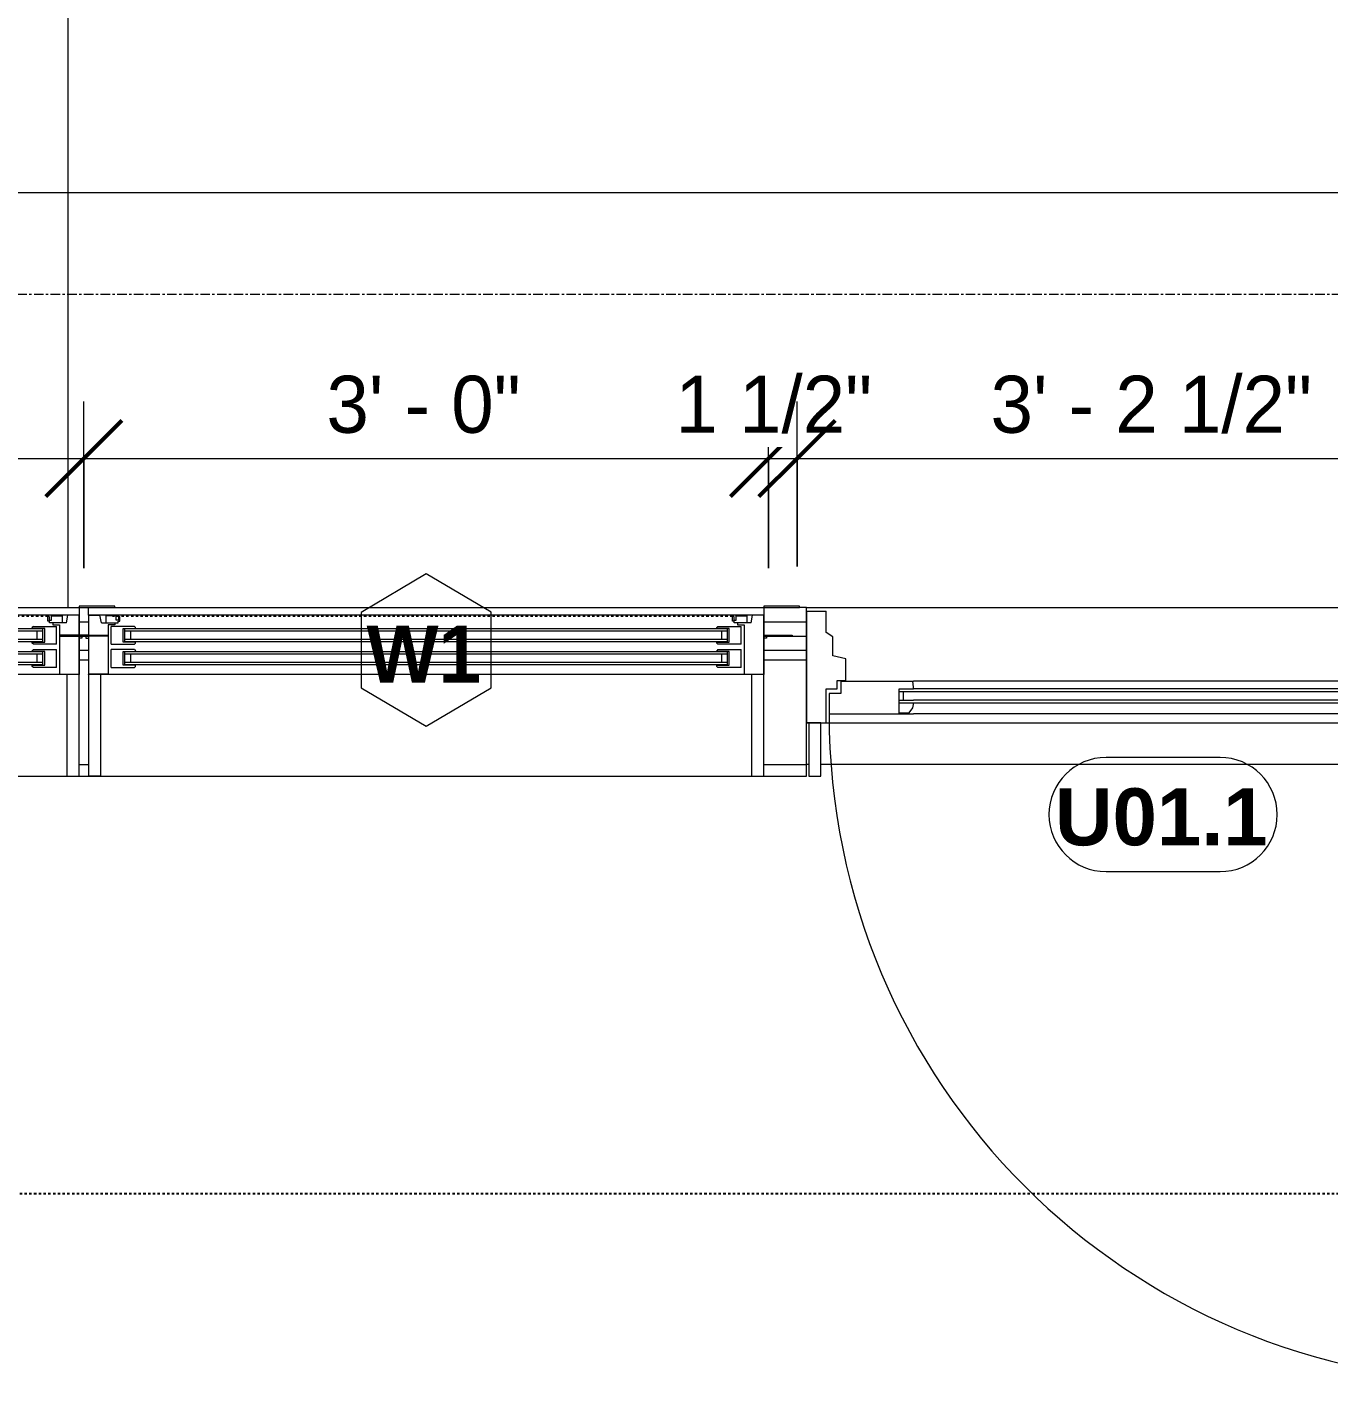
# Model space of a CAD drawing. Header units: inches. Extents: x -4058 to -1781, y 9814 to 12264.
# Drawn here: x -3139.3 to -3070.8, y 10782 to 10853.3 of the extents above; entities that cross this region are included whole.
import ezdxf

# ---------------------------------------------------------------- set-up
doc = ezdxf.new("R2010")
doc.units = ezdxf.units.IN
doc.header["$MEASUREMENT"] = 0
for name, pattern in [('Aligning Line 1_8_', [0.25, 0.125, -0.125]), ('Dash', [0.25, 0.125, -0.125]), ('Dash_2_', [0.25, 0.125, -0.125]), ('Grid Line 1_2_', [0.875, 0.5, -0.125, 0.125, -0.125])]:
    doc.linetypes.add(name, pattern=pattern)
for name, color, linetype, lineweight in [('0-1', 7, 'Continuous', 5), ('0-2', 7, 'Continuous', 9), ('A-ANNO-DIMS', 211, 'Continuous', 9), ('A-ANNO-DIMS-32', 211, 'Continuous', 9), ('A-DETL-GENF-HDLN-1', 7, 'Dash', 9), ('A-DETL-GENF-HDLN-2', 1, 'Continuous', 18), ('A-DOOR-1', 7, 'Continuous', 9), ('A-DOOR-FRAM-1', 7, 'Continuous', 9), ('A-DOOR-GLAZ-1', 7, 'Continuous', 9), ('A-DOOR-IDEN', 31, 'Continuous', 9), ('A-FLOR-1', 7, 'Continuous', 9), ('A-FLOR-2', 192, 'Continuous', 9), ('A-GLAZ', 151, 'Continuous', 18), ('A-GLAZ-1', 7, 'Continuous', 9), ('A-GLAZ-IDEN', 152, 'Continuous', 9), ('A-WALL-1', 7, 'Continuous', 9), ('G-ANNO-SYMB', 111, 'Aligning Line 1_8_', 9), ('S-GRID-1', 1, 'Grid Line 1_2_', 9)]:
    doc.layers.add(name, color=color, linetype=linetype, lineweight=lineweight)
doc.layers.add('0-3', color=250, linetype='Dash_2_')
doc.styles.add('Arial_B', font='arialbd.ttf', dxfattribs={"height": 3})
doc.styles.add('Century Gothic', font='ufonts.com_century-gothic.ttf', dxfattribs={"height": 3})
doc.styles.add('Century Gothic_B_1', font='GOTHICB.TTF', dxfattribs={"height": 3})
doc.dimstyles.new('THE_DIMENSION_STRING_2', dxfattribs={"dimscale": 12, "dimtxt": 3.132505, "dimasz": 0.333333, "dimexe": 0.25, "dimexo": 0.166667, "dimgap": 0.041667, "dimtad": 1, "dimdec": 4, "dimrnd": 0.0625, "dimzin": 3, "dimdsep": 46, "dimlunit": 4, "dimtxsty": 'Century Gothic', "dimblk1": 'OBLIQUE', "dimblk2": 'OBLIQUE', "dimsah": 1, "dimcen": 0.09, "dimdle": 0.25, "dimazin": 0, "dimtfac": 1, "dimtdec": 4, "dimtix": 1, "dimtmove": 0, "dimatfit": 3, "dimfxl": 1, "dimtvp": 1, "dimtfill": 1, "dimfrac": 2, "dimtolj": 1, "dimtzin": 0, "dimarcsym": 2})
doc.dimstyles.new('THE_DIMENSION_STRING_5', dxfattribs={"dimscale": 12, "dimtxt": 3.132505, "dimasz": 0.333333, "dimexe": 0.25, "dimexo": 0.166667, "dimgap": 0.041667, "dimtad": 1, "dimdec": 4, "dimrnd": 0.0625, "dimzin": 3, "dimdsep": 46, "dimlunit": 4, "dimtxsty": 'Century Gothic', "dimblk1": 'OBLIQUE', "dimblk2": 'OBLIQUE', "dimsah": 1, "dimcen": 0.09, "dimdle": 0.25, "dimazin": 0, "dimtfac": 1, "dimtdec": 4, "dimtix": 1, "dimtmove": 0, "dimatfit": 3, "dimfxl": 1, "dimtvp": 1, "dimtfill": 1, "dimfrac": 2, "dimtolj": 1, "dimtzin": 0, "dimarcsym": 2})

# ---------------------------------------------------------------- blocks, each defined once
blk = doc.blocks.new('Bayer Built Door - VISTAGRANDE FLUSH - 37-1_2__ x 81-3_4__ - 1ST FLOOR-3294966-UNIT PLANS - 1ST FLOOR')
at = {"layer": 'A-DOOR-1'}
for p, q in [((-16.946, 0.562), (-16.946, -0.083)), ((-16.946, 0.562), (-13.125, 0.562)), ((-13.875, 0.156), (-13.125, 0.156)), ((-13.875, -1.156), (-13.875, 0.156)), ((-13.125, 0.25), (-13.155, 0.562)), ((13.125, 0.562), (-13.125, 0.562)), ((-13.125, 0.156), (-13.125, 0.25)), ((16.946, 0.562), (13.125, 0.562)), ((13.125, 0.25), (13.155, 0.562)), ((13.125, 0.156), (13.125, 0.25)), ((13.875, 0.156), (13.125, 0.156)), ((13.875, -1.156), (13.875, 0.156)), ((16.946, 0.562), (16.946, -0.083)), ((-16.946, -0.083), (-17.562, -0.094)), ((-17.562, -0.094), (-17.562, -1.156)), ((-13.125, -0.594), (-13.875, -0.594)), ((-13.156, -0.842), (-13.125, -0.656)), ((-13.125, -0.656), (-13.125, -0.594)), ((13.125, -0.594), (13.875, -0.594)), ((13.125, -0.656), (13.125, -0.594)), ((13.156, -0.842), (13.125, -0.656)), ((16.946, -0.083), (17.562, -0.094)), ((17.562, -0.094), (17.562, -1.156)), ((-17.562, -1.156), (-13.125, -1.156)), ((-13.875, -1.094), (-13.361, -1.094)), ((-13.875, -1.156), (-13.875, -1.094)), ((-13.361, -1.094), (-13.156, -0.842)), ((13.125, -1.156), (-13.125, -1.156)), ((17.562, -1.156), (13.125, -1.156)), ((13.361, -1.094), (13.156, -0.842)), ((13.875, -1.094), (13.361, -1.094)), ((13.875, -1.156), (13.875, -1.094)), ((17.562, -1.156), (17.562, -36.281))]:
    blk.add_line(p, q, dxfattribs=at)
blk.add_arc((17.562, -1.156), 35.125, 180, 270, dxfattribs=at)
at = {"layer": 'A-DOOR-FRAM-1'}
for p, q in [((-18.75, 4.25), (-18.75, -1.625)), ((-18.75, 4.25), (-17.719, 4.25)), ((-17.719, 3.128), (-17.719, 4.25)), ((17.719, 3.128), (17.719, 4.25)), ((18.75, 4.25), (17.719, 4.25)), ((18.75, 4.25), (18.75, -1.625)), ((-20.375, 2.937), (-18.75, 2.937)), ((-17.375, 2.888), (-17.719, 3.128)), ((-17.375, 1.887), (-17.375, 2.888)), ((17.375, 2.888), (17.719, 3.128)), ((17.375, 1.887), (17.375, 2.888)), ((20.375, 2.937), (18.75, 2.937)), ((-16.688, 1.731), (-17.375, 1.887)), ((-16.688, 0.594), (-16.688, 1.731)), ((16.688, 1.731), (17.375, 1.887)), ((16.688, 0.594), (16.688, 1.731)), ((-17.719, 0.157), (-17.14, 0.157)), ((-17.719, -1.625), (-17.719, 0.157)), ((-17.14, 0.157), (-17.14, 0.594)), ((-17.14, 0.594), (-16.688, 0.594)), ((17.14, 0.594), (16.688, 0.594)), ((17.14, 0.157), (17.14, 0.594)), ((17.719, 0.157), (17.14, 0.157)), ((17.719, -1.625), (17.719, 0.157)), ((-18.375, -1.625), (-18.75, -1.625)), ((-18.75, -1.625), (-17.719, -1.625)), ((-18.75, -1.625), (-18.625, -1.625)), ((-18, -1.625), (-18.625, -1.625)), ((-18.625, -1.625), (-18.625, -4.438)), ((-18, -4.438), (-18, -1.625)), ((-18, -1.625), (18, -1.625)), ((18.75, -1.625), (17.719, -1.625)), ((18.625, -1.625), (18, -1.625)), ((18, -1.625), (18, -4.438)), ((18.625, -4.438), (18.625, -1.625)), ((18.625, -1.625), (18.75, -1.625)), ((-18.625, -4.438), (-18, -4.438)), ((18, -4.438), (18.625, -4.438))]:
    blk.add_line(p, q, dxfattribs=at)
at = {"layer": 'A-DOOR-GLAZ-1'}
for p, q in [((13.125, 0.156), (-13.125, 0.156)), ((-13.125, 0), (-13.875, 0)), ((-13.875, -0.438), (-13.125, -0.438)), ((-13.665, 0), (-13.665, -0.438)), ((13.125, 0), (-13.125, 0)), ((13.125, -0.438), (-13.125, -0.438)), ((13.125, -0.594), (-13.125, -0.594)), ((13.125, 0), (13.875, 0)), ((13.875, -0.438), (13.125, -0.438)), ((13.665, 0), (13.665, -0.438))]:
    blk.add_line(p, q, dxfattribs=at)
blk = doc.blocks.new('Window-Double_Hung-Marvin-Essential - ESDH3066 - 1st Floor-3357217-UNIT PLANS - 1ST FLOOR')
at = {"layer": 'A-DETL-GENF-HDLN-1'}
blk.add_line((16.104, 3.967), (-16.504, 3.967), dxfattribs=at)
at = {"layer": 'A-DETL-GENF-HDLN-2'}
for p, q in [((-17.75, 4.031), (-17.162, 4.031)), ((-17.75, 4.031), (-17.75, 0.937)), ((-17.083, 3.623), (-17.162, 4.031)), ((-17.083, 3.623), (-16.194, 3.623)), ((-16.855, 3.998), (-16.855, 3.623)), ((-16.298, 3.998), (-16.855, 3.998)), ((-16.375, 3.623), (-16.375, 3.523)), ((-16.298, 3.765), (-16.298, 3.998)), ((-16.176, 3.765), (-16.298, 3.765)), ((-16.194, 3.716), (-16.104, 3.716)), ((-16.194, 3.623), (-16.194, 3.716)), ((-16.176, 3.967), (-16.104, 3.967)), ((-16.176, 3.967), (-16.176, 3.765)), ((-16.104, 3.716), (-16.104, 3.967)), ((16.176, 3.967), (16.104, 3.967)), ((16.104, 3.716), (16.104, 3.967)), ((16.194, 3.716), (16.104, 3.716)), ((16.176, 3.967), (16.176, 3.765)), ((16.176, 3.765), (16.298, 3.765)), ((16.194, 3.623), (16.194, 3.716)), ((17.083, 3.623), (16.194, 3.623)), ((16.298, 3.765), (16.298, 3.998)), ((16.298, 3.998), (16.855, 3.998)), ((16.375, 3.623), (16.375, 3.523)), ((16.855, 3.998), (16.855, 3.623)), ((17.083, 3.623), (17.162, 4.031)), ((17.75, 4.031), (17.162, 4.031)), ((17.75, 4.031), (17.75, 0.937)), ((-19.25, 2.983), (-19.25, 2.937)), ((-17.75, 2.983), (-19.25, 2.983)), ((-19.25, 2.937), (-17.9, 2.937)), ((-17.9, 2.937), (-17.9, 2.828)), ((-16.375, 3.523), (-16.719, 3.523)), ((-16.719, 3.523), (-16.719, 0.937)), ((-15.342, 3.437), (-16.563, 3.437)), ((-16.563, 2.5), (-16.563, 3.437)), ((-15.937, 2.617), (-15.937, 3.336)), ((-15.937, 3.336), (-15.281, 3.336)), ((-15.843, 2.633), (-15.843, 3.322)), ((-15.54, 2.76), (-15.54, 3.197)), ((-15.342, 3.437), (-15.281, 3.377)), ((-15.281, 3.336), (-15.281, 3.377)), ((15.342, 3.437), (15.281, 3.377)), ((15.281, 3.336), (15.281, 3.377)), ((15.937, 3.336), (15.281, 3.336)), ((15.342, 3.437), (16.562, 3.437)), ((15.54, 2.76), (15.54, 3.197)), ((15.843, 2.633), (15.843, 3.322)), ((15.937, 2.617), (15.937, 3.336)), ((16.375, 3.523), (16.719, 3.523)), ((16.562, 2.5), (16.562, 3.437)), ((16.719, 3.523), (16.719, 0.937)), ((17.75, 2.983), (19.25, 2.983)), ((17.9, 2.937), (17.9, 2.828)), ((19.25, 2.937), (17.9, 2.937)), ((19.25, 2.983), (19.25, 2.937)), ((-17.9, 2.828), (-17.75, 2.828)), ((-16.563, 2.5), (-15.342, 2.5)), ((-15.342, 2.219), (-16.563, 2.219)), ((-16.563, 1.281), (-16.563, 2.219)), ((-15.281, 2.617), (-15.937, 2.617)), ((-15.342, 2.5), (-15.281, 2.561)), ((-15.342, 2.219), (-15.281, 2.158)), ((-15.281, 2.561), (-15.281, 2.617)), ((-15.281, 2.117), (-15.281, 2.158)), ((15.281, 2.561), (15.281, 2.617)), ((15.281, 2.617), (15.937, 2.617)), ((15.342, 2.5), (15.281, 2.561)), ((15.342, 2.219), (15.281, 2.158)), ((15.281, 2.117), (15.281, 2.158)), ((16.562, 2.5), (15.342, 2.5)), ((15.342, 2.219), (16.562, 2.219)), ((16.562, 1.281), (16.562, 2.219)), ((17.9, 2.828), (17.75, 2.828)), ((-15.937, 1.399), (-15.937, 2.117)), ((-15.937, 2.117), (-15.281, 2.117)), ((-15.843, 1.415), (-15.843, 2.103)), ((-15.54, 1.541), (-15.54, 1.978)), ((15.937, 2.117), (15.281, 2.117)), ((15.54, 1.541), (15.54, 1.978)), ((15.843, 1.415), (15.843, 2.103)), ((15.937, 1.399), (15.937, 2.117)), ((-16.719, 0.937), (-17.75, 0.937)), ((-17.125, 0.906), (-17.125, -4.438)), ((-16.563, 1.281), (-15.342, 1.281)), ((-15.281, 1.399), (-15.937, 1.399)), ((-15.342, 1.281), (-15.281, 1.342)), ((-15.281, 1.342), (-15.281, 1.399)), ((15.281, 1.342), (15.281, 1.399)), ((15.281, 1.399), (15.937, 1.399)), ((15.342, 1.281), (15.281, 1.342)), ((16.562, 1.281), (15.342, 1.281)), ((16.719, 0.937), (17.75, 0.937)), ((17.125, -4.438), (17.125, 0.906)), ((-17.125, -4.438), (-17.75, -4.438)), ((17.125, -4.438), (17.75, -4.438))]:
    blk.add_line(p, q, dxfattribs=at)
at = {"layer": 'A-GLAZ'}
for p, q in [((15.843, 3.322), (-15.843, 3.322)), ((15.843, 3.197), (-15.843, 3.197)), ((15.843, 2.76), (-15.843, 2.76)), ((15.843, 2.633), (-15.843, 2.633)), ((15.843, 2.103), (-15.843, 2.103)), ((15.843, 1.978), (-15.843, 1.978)), ((15.843, 1.541), (-15.843, 1.541)), ((15.843, 1.415), (-15.843, 1.415))]:
    blk.add_line(p, q, dxfattribs=at)
at = {"layer": 'A-GLAZ-1'}
for p, q in [((19.625, 4.5), (17.75, 4.5)), ((17.75, 4.5), (17.75, 4.437)), ((17.75, 4.437), (19.625, 4.437)), ((19.625, 4.437), (19.625, 4.5)), ((17.75, 4.031), (-17.75, 4.031)), ((-17.75, 4.031), (-17.75, 0.937)), ((17.75, 0.937), (17.75, 4.031)), ((-17.75, 0.937), (17.75, 0.937)), ((-17.75, 0.906), (-17.75, -4.438)), ((17.75, -4.438), (17.75, 0.906)), ((-17.75, -4.438), (17.75, -4.438))]:
    blk.add_line(p, q, dxfattribs=at)
blk = doc.blocks.new('CTR - 1st Phase - Shell_rvt-1-UNIT PLANS - 1ST FLOOR')
at = {"layer": 'A-FLOR-1'}
for p, q in [((-3137.124, 10857.389), (-3137.124, 10822.739)), ((-3098.274, 10822.739), (-3060.774, 10822.739))]:
    blk.add_line(p, q, dxfattribs=at)
at = {"layer": 'A-WALL-1'}
for p, q in [((-3172.024, 10822.739), (-3136.524, 10822.739)), ((-3136.524, 10822.739), (-3136.524, 10822.333)), ((-3136.024, 10822.333), (-3136.024, 10822.739)), ((-3134.649, 10822.739), (-3100.524, 10822.739)), ((-3100.524, 10822.739), (-3100.524, 10822.333)), ((-3098.274, 10822.739), (-3098.649, 10822.739)), ((-3098.274, 10813.864), (-3098.274, 10822.739)), ((-3136.524, 10821.989), (-3136.024, 10821.989)), ((-3100.524, 10821.989), (-3098.274, 10821.989)), ((-3136.524, 10821.239), (-3136.024, 10821.239)), ((-3100.524, 10821.239), (-3098.274, 10821.239)), ((-3136.524, 10820.489), (-3136.024, 10820.489)), ((-3100.524, 10820.489), (-3098.274, 10820.489)), ((-3136.524, 10819.989), (-3136.024, 10819.989)), ((-3100.524, 10819.989), (-3098.274, 10819.989)), ((-3136.524, 10819.239), (-3136.524, 10819.208)), ((-3136.024, 10819.208), (-3136.024, 10819.239)), ((-3100.524, 10819.239), (-3100.524, 10819.208)), ((-3136.524, 10814.489), (-3136.024, 10814.489)), ((-3100.524, 10814.489), (-3098.274, 10814.489)), ((-3136.524, 10813.864), (-3136.024, 10813.864)), ((-3100.524, 10813.864), (-3098.274, 10813.864))]:
    blk.add_line(p, q, dxfattribs=at)
at = {"layer": '0-2'}
for name, p in [('Window-Double_Hung-Marvin-Essential - ESDH3066 - 1st Floor-3357217-UNIT PLANS - 1ST FLOOR', (-3154.274, 10818.302)), ('Window-Double_Hung-Marvin-Essential - ESDH3066 - 1st Floor-3357217-UNIT PLANS - 1ST FLOOR', (-3118.274, 10818.302)), ('Bayer Built Door - VISTAGRANDE FLUSH - 37-1_2__ x 81-3_4__ - 1ST FLOOR-3294966-UNIT PLANS - 1ST FLOOR', (-3079.524, 10818.302))]:
    blk.add_blockref(name, p, dxfattribs=at)
blk = doc.blocks.new('DIMBLOCK588-UNIT PLANS - 1ST FLOOR')
at = {"layer": 'A-ANNO-DIMS-32'}
for p, q in [((-3172.274, 10824.802), (-3172.274, 10833.577)), ((-3136.274, 10824.802), (-3136.274, 10833.577)), ((-3172.274, 10830.577), (-3136.274, 10830.577)), ((-3172.274, 10830.577), (-3172.274, 10824.802)), ((-3136.274, 10830.577), (-3136.274, 10824.802))]:
    blk.add_line(p, q, dxfattribs=at)
at = {"layer": 'A-ANNO-DIMS-32', "lineweight": 50}
for p, q in [((-3172.274, 10830.577), (-3170.274, 10832.577)), ((-3136.274, 10830.577), (-3134.274, 10832.577)), ((-3172.274, 10830.577), (-3174.274, 10828.577)), ((-3136.274, 10830.577), (-3138.274, 10828.577))]:
    blk.add_line(p, q, dxfattribs=at)
at = {"layer": 'A-ANNO-DIMS-32', "color": 0, "insert": (-3159.519, 10834.923), "char_height": 3, "width": 12.58969, "attachment_point": 1, "line_spacing_factor": 0.984502, "style": 'Century Gothic', "bg_fill": 3, "box_fill_scale": 1.25, "bg_fill_color": 256, "bg_fill_true_color": 13158600, "bg_fill_transparency": 0}
blk.add_mtext('3\' - 0"', dxfattribs=at)
blk = doc.blocks.new('_Oblique')
at = {"color": 0, "linetype": 'ByBlock', "lineweight": -2}
blk.add_line((-0.5, -0.5), (0.5, 0.5), dxfattribs=at)
blk = doc.blocks.new('DIMBLOCK589-UNIT PLANS - 1ST FLOOR')
at = {"layer": 'A-ANNO-DIMS-32'}
for p, q in [((-3136.274, 10824.802), (-3136.274, 10833.577)), ((-3100.274, 10824.802), (-3100.274, 10833.577)), ((-3136.274, 10830.577), (-3100.274, 10830.577)), ((-3136.274, 10830.577), (-3136.274, 10824.802)), ((-3100.274, 10830.577), (-3100.274, 10824.802))]:
    blk.add_line(p, q, dxfattribs=at)
at = {"layer": 'A-ANNO-DIMS-32', "lineweight": 50}
for p, q in [((-3136.274, 10830.577), (-3134.274, 10832.577)), ((-3100.274, 10830.577), (-3098.274, 10832.577)), ((-3136.274, 10830.577), (-3138.274, 10828.577)), ((-3100.274, 10830.577), (-3102.274, 10828.577))]:
    blk.add_line(p, q, dxfattribs=at)
at = {"layer": 'A-ANNO-DIMS-32', "color": 0, "insert": (-3123.519, 10834.923), "char_height": 3, "width": 12.58969, "attachment_point": 1, "line_spacing_factor": 0.984502, "style": 'Century Gothic', "bg_fill": 3, "box_fill_scale": 1.25, "bg_fill_color": 256, "bg_fill_true_color": 13158600, "bg_fill_transparency": 0}
blk.add_mtext('3\' - 0"', dxfattribs=at)
blk = doc.blocks.new('DIMBLOCK590-UNIT PLANS - 1ST FLOOR')
at = {"layer": 'A-ANNO-DIMS-32'}
for p, q in [((-3100.274, 10824.802), (-3100.274, 10833.577)), ((-3098.774, 10824.896), (-3098.774, 10833.577)), ((-3100.274, 10830.577), (-3098.774, 10830.577)), ((-3100.274, 10830.577), (-3100.274, 10824.802)), ((-3098.774, 10830.577), (-3098.774, 10824.896))]:
    blk.add_line(p, q, dxfattribs=at)
at = {"layer": 'A-ANNO-DIMS-32', "lineweight": 50}
for p, q in [((-3100.274, 10830.577), (-3098.274, 10832.577)), ((-3098.774, 10830.577), (-3096.774, 10832.577)), ((-3100.274, 10830.577), (-3102.274, 10828.577)), ((-3098.774, 10830.577), (-3100.774, 10828.577))]:
    blk.add_line(p, q, dxfattribs=at)
at = {"layer": 'A-ANNO-DIMS-32', "color": 0, "insert": (-3105.167, 10834.923), "char_height": 3, "width": 13.54435, "attachment_point": 1, "line_spacing_factor": 0.984502, "style": 'Century Gothic', "bg_fill": 3, "box_fill_scale": 1.25, "bg_fill_color": 256, "bg_fill_true_color": 13158600, "bg_fill_transparency": 0}
blk.add_mtext('1 1/2"', dxfattribs=at)
blk = doc.blocks.new('DIMBLOCK591-UNIT PLANS - 1ST FLOOR')
at = {"layer": 'A-ANNO-DIMS-32'}
for p, q in [((-3098.774, 10824.896), (-3098.774, 10833.577)), ((-3060.274, 10824.896), (-3060.274, 10833.577)), ((-3098.774, 10830.577), (-3060.274, 10830.577)), ((-3098.774, 10830.577), (-3098.774, 10824.896)), ((-3060.274, 10830.577), (-3060.274, 10824.896))]:
    blk.add_line(p, q, dxfattribs=at)
at = {"layer": 'A-ANNO-DIMS-32', "lineweight": 50}
for p, q in [((-3098.774, 10830.577), (-3096.774, 10832.577)), ((-3060.274, 10830.577), (-3058.274, 10832.577)), ((-3098.774, 10830.577), (-3100.774, 10828.577)), ((-3060.274, 10830.577), (-3062.274, 10828.577))]:
    blk.add_line(p, q, dxfattribs=at)
at = {"layer": 'A-ANNO-DIMS-32', "color": 0, "insert": (-3088.598, 10834.923), "char_height": 3, "width": 21.77837, "attachment_point": 1, "line_spacing_factor": 0.984502, "style": 'Century Gothic', "bg_fill": 3, "box_fill_scale": 1.25, "bg_fill_color": 256, "bg_fill_true_color": 13158600, "bg_fill_transparency": 0}
blk.add_mtext('3\' - 2 1/2"', dxfattribs=at)
blk = doc.blocks.new('DIMBLOCK1167-UNIT PLANS - 1ST FLOOR')
at = {"layer": 'A-ANNO-DIMS-32'}
for p, q in [((-3201.011, 10816.489), (-3201.011, 10847.557)), ((-2918.511, 10815.489), (-2918.511, 10847.557)), ((-3201.011, 10844.557), (-2918.511, 10844.557)), ((-3201.011, 10844.557), (-3201.011, 10816.489)), ((-2918.511, 10844.557), (-2918.511, 10815.489))]:
    blk.add_line(p, q, dxfattribs=at)
at = {"layer": 'A-ANNO-DIMS-32', "lineweight": 50}
for p, q in [((-3201.011, 10844.557), (-3199.011, 10846.557)), ((-2918.511, 10844.557), (-2916.511, 10846.557)), ((-3201.011, 10844.557), (-3203.011, 10842.557)), ((-2918.511, 10844.557), (-2920.511, 10842.557))]:
    blk.add_line(p, q, dxfattribs=at)
at = {"layer": 'A-ANNO-DIMS-32', "color": 0, "insert": (-3070.004, 10848.902), "char_height": 3, "width": 24.5827, "attachment_point": 1, "line_spacing_factor": 0.984502, "style": 'Century Gothic', "bg_fill": 3, "box_fill_scale": 1.25, "bg_fill_color": 256, "bg_fill_true_color": 13158600, "bg_fill_transparency": 0}
blk.add_mtext('23\' - 6 1/2"', dxfattribs=at)
blk = doc.blocks.new('Door Tag - Type Mark-2601225-UNIT PLANS - 1ST FLOOR')
at = {"layer": 'A-DOOR-IDEN'}
for p, q in [((0.09375, 0.09375), (-0.09375, 0.09375)), ((-0.09375, -0.09375), (0.09375, -0.09375))]:
    blk.add_line(p, q, dxfattribs=at)
for centre, start, end in [((-0.09375, 0), 90, 270), ((0.09375, 0), 270, 90)]:
    blk.add_arc(centre, 0.09375, start, end, dxfattribs=at)
blk = doc.blocks.new('Window Tag - ONE-4156801-UNIT PLANS - 1ST FLOOR')
at = {"layer": 'A-GLAZ-IDEN'}
for p, q in [((0, 0.125), (-0.1071, 0.0619)), ((0.107, 0.062), (0, 0.125)), ((-0.1071, 0.0619), (-0.1071, -0.0619)), ((0.107, -0.0624), (0.107, 0.062)), ((-0.1071, -0.0619), (0, -0.125)), ((0, -0.125), (0.107, -0.0624))]:
    blk.add_line(p, q, dxfattribs=at)

msp = doc.modelspace()

# ---------------------------------------------------------------- block references
at = {"layer": '0-1'}
msp.add_blockref('CTR - 1st Phase - Shell_rvt-1-UNIT PLANS - 1ST FLOOR', (0, 0), dxfattribs=at)

# ---------------------------------------------------------------- next in the draw order: linework, layer by layer
at = {"layer": '0-3'}
msp.add_line((-2851.7738, 10791.90063), (-3939.55451, 10791.90063), dxfattribs=at)
at = {"layer": 'A-FLOR-2'}
for p, q in [((-3098.14874, 10814.4894), (-3098.27374, 10814.4894)), ((-3061.52374, 10814.4894), (-3097.52374, 10814.4894))]:
    msp.add_line(p, q, dxfattribs=at)
at = {"layer": 'G-ANNO-SYMB'}
msp.add_line((-2851.7738, 10791.90063), (-3939.55451, 10791.90063), dxfattribs=at)

# ---------------------------------------------------------------- next in the draw order: dimensions: what is measured, and where the dimension line sits
at = {"layer": 'A-ANNO-DIMS'}
dim = msp.add_linear_dim(base=(-3136.27374, 10830.57748), p1=(-3172.27374, 10822.8019), p2=(-3136.27374, 10822.8019), dimstyle='THE_DIMENSION_STRING_2', override={"dimpost": '<>', "dimfxl": 36}, dxfattribs=at)
dim.commit()
dim.dimension.update_dxf_attribs({"geometry": 'DIMBLOCK588-UNIT PLANS - 1ST FLOOR', "text_midpoint": (-3154.27374, 10832.65294)})

# ---------------------------------------------------------------- next in the draw order: dimensions: what is measured, and where the dimension line sits
dim = msp.add_linear_dim(base=(-3100.27374, 10830.57748), p1=(-3136.27374, 10822.8019), p2=(-3100.27374, 10822.8019), dimstyle='THE_DIMENSION_STRING_2', override={"dimpost": '<>', "dimfxl": 36}, dxfattribs=at)
dim.commit()
dim.dimension.update_dxf_attribs({"geometry": 'DIMBLOCK589-UNIT PLANS - 1ST FLOOR', "text_midpoint": (-3118.27374, 10832.65294)})

# ---------------------------------------------------------------- next in the draw order: dimensions: what is measured, and where the dimension line sits
dim = msp.add_linear_dim(base=(-3098.77374, 10830.57748), p1=(-3100.27374, 10822.8019), p2=(-3098.77374, 10822.89565), dimstyle='THE_DIMENSION_STRING_2', override={"dimpost": '<>', "dimfxl": 1.502927}, dxfattribs=at)
dim.commit()
dim.dimension.update_dxf_attribs({"geometry": 'DIMBLOCK590-UNIT PLANS - 1ST FLOOR', "text_midpoint": (-3099.52374, 10832.81915)})

# ---------------------------------------------------------------- next in the draw order: dimensions: what is measured, and where the dimension line sits
dim = msp.add_linear_dim(base=(-3060.27374, 10830.57748), p1=(-3098.77374, 10822.89565), p2=(-3060.27374, 10822.89565), dimstyle='THE_DIMENSION_STRING_2', override={"dimpost": '<>', "dimfxl": 38.5}, dxfattribs=at)
dim.commit()
dim.dimension.update_dxf_attribs({"geometry": 'DIMBLOCK591-UNIT PLANS - 1ST FLOOR', "text_midpoint": (-3079.52374, 10832.81915)})

# ---------------------------------------------------------------- next in the draw order: dimensions: what is measured, and where the dimension line sits
dim = msp.add_linear_dim(base=(-2918.51124, 10844.55675), p1=(-3201.01124, 10814.4894), p2=(-2918.51124, 10813.4894), dimstyle='THE_DIMENSION_STRING_5', override={"dimpost": '<>', "dimfxl": 282.50177}, dxfattribs=at)
dim.commit()
dim.dimension.update_dxf_attribs({"geometry": 'DIMBLOCK1167-UNIT PLANS - 1ST FLOOR', "text_midpoint": (-3059.76124, 10846.79842)})

# ---------------------------------------------------------------- next in the draw order: linework, layer by layer
at = {"layer": 'S-GRID-1'}
msp.add_line((-1781.27288, 10839.1894), (-4041.7795, 10839.1894), dxfattribs=at)

# ---------------------------------------------------------------- next in the draw order: block references
at = {"layer": 'A-DOOR-IDEN', "xscale": 31.99999999999999, "yscale": 31.99999999999999, "zscale": 31.99999999999999}
msp.add_blockref('Door Tag - Type Mark-2601225-UNIT PLANS - 1ST FLOOR', (-3079.52374, 10811.85088), dxfattribs=at)
at = {"layer": 'A-GLAZ-IDEN', "xscale": 31.99999999999999, "yscale": 31.99999999999999, "zscale": 31.99999999999999}
msp.add_blockref('Window Tag - ONE-4156801-UNIT PLANS - 1ST FLOOR', (-3118.27374, 10820.5019), dxfattribs=at)

# ---------------------------------------------------------------- next in the draw order: texts
at = {"layer": 'A-DOOR-IDEN', "insert": (-3085.2068, 10813.23073), "char_height": 3, "width": 13.635, "attachment_point": 1, "style": 'Arial_B'}
msp.add_mtext('U01.1', dxfattribs=at)
at = {"layer": 'A-GLAZ-IDEN', "insert": (-3121.41048, 10821.78564), "char_height": 3, "width": 7.575, "attachment_point": 1, "style": 'Century Gothic_B_1'}
msp.add_mtext('W1', dxfattribs=at)

doc.saveas('drawing.dxf')
